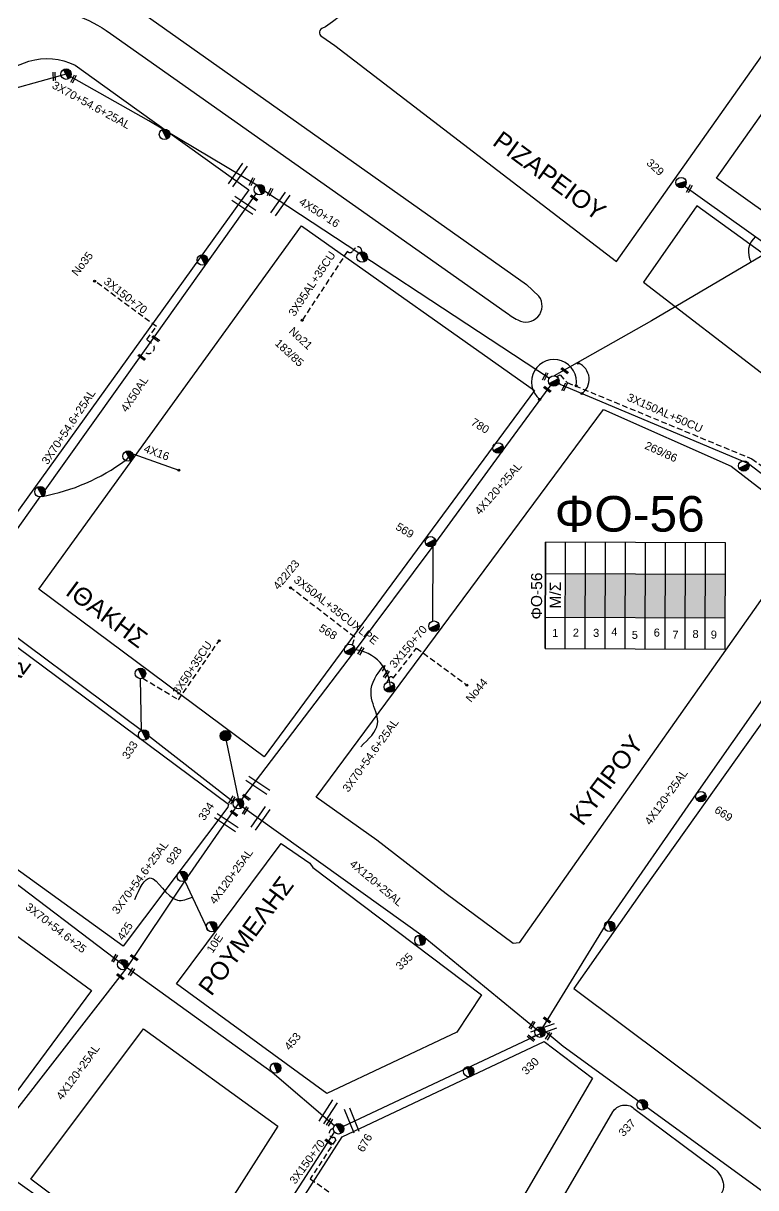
# Model space of a CAD drawing. Header units: millimetres. Extents: x 918 to 3138, y 719 to 1759.
# Drawn here: x 2295.9 to 2460.6, y 974.3 to 1236.1 of the extents above; entities that cross this region are included whole.
import ezdxf
from ezdxf.enums import TextEntityAlignment as Align

# ---------------------------------------------------------------- set-up
doc = ezdxf.new("R2010")
doc.units = ezdxf.units.MM
doc.header["$LTSCALE"] = 0.5
doc.linetypes.add('DASHED', pattern=[19.05, 12.7, -6.35])
for name, color, linetype in [('Άγνωστα', 7, 'Continuous'), ('Ασφαλειοκιβώτια Χ.Τ 9 αναχωρήσεων', 7, 'Continuous'), ('Γυμνά εναέρια ΧΤ (3Φ)   3x50+35CU', 7, 'Continuous'), ('Γυμνά εναέρια ΧΤ (3Φ)   4x50AL', 7, 'Continuous'), ('Γυμνά εναέρια ΧΤ και ΦΟΠ (3Φ)   4x50+16AL', 7, 'Continuous'), ('Εναέρια παροχή ΧΤ 4x16', 7, 'SYN_LINE'), ('Εναέρια ΧΤ 4Χ120+25AL', 7, 'SYN_LINE'), ('Επιγραφές - Σχήματα', 7, 'Continuous'), ('Καλώδια ΧΤ   3x150+70AL', 7, 'DASHED'), ('Καλώδια ΧΤ   3x150AL+50CU', 7, 'DASHED'), ('Μηχανική τομή', 7, 'Continuous'), ('Στύλος Ξύλινος', 7, 'Continuous'), ('Στύλος Ξύλινος @ 1', 7, 'Continuous'), ('Στύλος ΦΜ', 7, 'Continuous'), ('Στύλος ΦΜ @ 1', 7, 'Continuous'), ('Συνδέσεις', 7, 'Continuous'), ('Συνεστραμμένα ΧΤ   3x70+54.6+25 AL', 7, 'SYN_LINE'), ('Τομή', 7, 'Continuous'), ('Υπόβαθρο ΔΕΗ', 7, 'Continuous'), ('Υπόγεια καλώδια Παροχών ΧΤ   4x50AL', 7, 'DASHED')]:
    doc.layers.add(name, color=color, linetype=linetype)
doc.styles.add('arial', font='ARIAL.TTF')
doc.styles.get("Standard").update_dxf_attribs({"font": 'ARIAL.TTF'})
doc.linetypes.add('SYN_LINE', pattern='A,0.5,-0.0001,["/\\/\\/\\/",Standard,S=0.1,R=0,X=0,Y=-0.05],-0.25', length=0.7501)

# ---------------------------------------------------------------- blocks, each defined once
blk = doc.blocks.new('ΑΣΦΑΛΕΙΟΚΙΒΩΤΙΟ ΥΠΟΣΤΑΘΜΟΥ 9 ΑΝΑΧΩΡΗΣΕΩΝ')
at = {"layer": 'Ασφαλειοκιβώτια Χ.Τ 9 αναχωρήσεων', "ltscale": 40}
for p, q in [((-23.8, 40.36), (24.02, 40.36)), ((-9.72, 40.36), (-9.72, -40.64)), ((9.94, 40.36), (9.94, -40.64)), ((-23.8, 31.36), (24.02, 31.36)), ((-23.8, 22.36), (24.02, 22.36)), ((-23.8, 13.36), (24.02, 13.36)), ((-23.8, 4.36), (24.02, 4.36)), ((-23.8, -4.64), (24.02, -4.64)), ((-23.8, -13.64), (24.02, -13.64)), ((-23.8, -22.64), (24.02, -22.64)), ((-23.8, -31.64), (24.02, -31.64))]:
    blk.add_line(p, q, dxfattribs=at)
at = {"layer": 'Ασφαλειοκιβώτια Χ.Τ 9 αναχωρήσεων'}
blk.add_lwpolyline([(-23.8, -40.64), (24.02, -40.64), (24.02, 40.36), (-23.8, 40.36)], close=True, dxfattribs=at)
for s, p in [('1', (-18.54, 37.25)), ('2', (-18.39, 27.98)), ('3', (-18.45, 18.85)), ('4', (-17.96, 10.67)), ('5', (-19.3, 1.44)), ('6', (-18.25, -8.4)), ('7', (-19.23, -16.79)), ('8', (-18.84, -25.86)), ('9', (-19.09, -34.08))]:
    blk.add_text(s, height=3.6, rotation=270, dxfattribs=at).set_placement(p)
at = {"layer": 'Ασφαλειοκιβώτια Χ.Τ 9 αναχωρήσεων', "ltscale": 40}
for tag, height, p in [('ΟΝΟΜΑ', 5, (-0.16, 44.31)), ('ΚΕΙΜΕΝΟ 1', 2, (17.06, 35.59)), ('ΚΕΙΜΕΝΟ 2', 2, (17.06, 26.88)), ('ΚΕΙΜΕΝΟ 3', 2, (17.06, 17.69)), ('ΚΕΙΜΕΝΟ 4', 2, (17.06, 8.71)), ('ΚΕΙΜΕΝΟ 5', 2, (17.06, -0.13)), ('ΚΕΙΜΕΝΟ 6', 2, (17.06, -9.05)), ('ΚΕΙΜΕΝΟ 7', 2, (17.06, -18.13)), ('ΚΕΙΜΕΝΟ 8', 2, (17.06, -26.85)), ('ΚΕΙΜΕΝΟ 9', 2, (17.06, -35.99)), ('ΣΧ', 2, (-0.1, -42.64))]:
    blk.add_attdef(tag, text='', height=height, dxfattribs=at).set_placement(p, align=Align.MIDDLE_CENTER)
blk = doc.blocks.new('ΜΗΧΑΝΙΚΗ ΤΟΜΗ')
at = {"layer": 'Μηχανική τομή', "ltscale": 40}
for p, q in [((-1.89, 0.78), (1.89, 0.78)), ((1.89, 0), (-1.89, 0))]:
    blk.add_line(p, q, dxfattribs=at)
blk = doc.blocks.new('ΤΟΜΗ')
at = {"layer": 'Τομή', "ltscale": 40}
for p, q in [((-5.68, 0), (5.68, 0)), ((5.68, -2.33), (-5.68, -2.33))]:
    blk.add_line(p, q, dxfattribs=at)
blk = doc.blocks.new('ΥΠΑΡΧΩΝ ΤΣΙΜΕΝΤΕΝΙΟΣ ΣΤΥΛΟΣ')
at = {"layer": 'Στύλος ΦΜ'}
blk.add_hatch(color=7, dxfattribs=at).paths.add_polyline_path([(-1.29, -2.28, 0.574793), (2.62, 0, 0.268822), (1.3, 2.27)])
at = {"layer": 'Στύλος ΦΜ', "color": 7}
blk.add_line((-1.29, -2.28), (1.3, 2.27), dxfattribs=at)
blk.add_circle((0, 0), 2.62, dxfattribs=at)
at = {"layer": 'Στύλος ΦΜ', "flags": 4}
for tag, p in [('ΑΡΙΘΜΟΣ', (-4.68, 8.05)), ('ΤΥΠΟΣ', (-4.91, 3.03))]:
    blk.add_attdef(tag, p, '', height=4, dxfattribs=at)
blk = doc.blocks.new('ΥΠΑΡΧΩΝ ΞΥΛΙΝΟΣ ΣΤΥΛΟΣ')
at = {"layer": 'Στύλος Ξύλινος'}
h = blk.add_hatch(color=7, dxfattribs=at)
h.paths.add_polyline_path([(-2.62, 0, 0.270008), (-1.29, -2.28), (1.3, 2.27, 0.576266)])
h.paths.add_polyline_path([(-1.29, -2.28, 0.574793), (2.62, 0, 0.268822), (1.3, 2.27)])
at = {"layer": 'Στύλος Ξύλινος', "color": 7}
blk.add_line((-1.29, -2.28), (1.3, 2.27), dxfattribs=at)
blk.add_circle((0, 0), 2.62, dxfattribs=at)
at = {"layer": 'Στύλος Ξύλινος', "flags": 4}
for tag, p in [('ΑΡΙΘΜΟΣ', (-4.91, 8.6)), ('ΤΥΠΟΣ', (-4.85, 3.39))]:
    blk.add_attdef(tag, p, '', height=4, dxfattribs=at)
blk = doc.blocks.new('_ΣΥΝΔΕΣΗ')
at = {"layer": 'Συνδέσεις', "linetype": 'SYN_LINE', "ltscale": 40}
blk.add_hatch(color=256, dxfattribs=at).paths.add_polyline_path([(0.5, -0.01, 1), (-0.5, -0.01, 1)])
at = {"layer": 'Συνδέσεις'}
blk.add_circle((0, -0.01), 0.5, dxfattribs=at)

msp = doc.modelspace()

# ---------------------------------------------------------------- hatches: boundary and pattern name
at = {"layer": 'Ασφαλειοκιβώτια Χ.Τ 9 αναχωρήσεων', "ltscale": 40}
for color, points in [(2, [(2417.8, 1112.34), (2417.77, 1102.51), (2422.27, 1102.5), (2422.3, 1112.33)]), (30, [(2422.3, 1112.33), (2422.27, 1102.5), (2426.77, 1102.49), (2426.8, 1112.32)]), (27, [(2426.8, 1112.32), (2426.77, 1102.49), (2431.27, 1102.48), (2431.3, 1112.31)]), (151, [(2431.3, 1112.31), (2431.27, 1102.48), (2435.77, 1102.47), (2435.8, 1112.3)]), (1, [(2435.8, 1112.3), (2435.77, 1102.47), (2440.27, 1102.46), (2440.3, 1112.28)]), (6, [(2440.3, 1112.28), (2440.27, 1102.46), (2444.77, 1102.45), (2444.8, 1112.27)]), (173, [(2444.8, 1112.27), (2444.77, 1102.45), (2449.27, 1102.44), (2449.3, 1112.26)]), (133, [(2449.3, 1112.26), (2449.27, 1102.44), (2453.77, 1102.42), (2453.8, 1112.25)])]:
    msp.add_hatch(color=color, dxfattribs=at).paths.add_polyline_path(points)

# ---------------------------------------------------------------- linework, layer by layer
at = {"layer": 'Άγνωστα', "color": 151, "ltscale": 40}
msp.add_lwpolyline([(2350.12, 1198.39), (2414.22, 1156.3)], dxfattribs=at)
at = {"layer": 'Άγνωστα', "color": 151, "linetype": 'DASHED', "ltscale": 0.2}
for points in [[(2372.07, 1184.69), (2371.97, 1185.14, 0.555891), (2370.63, 1185.61, 0.090429), (2369.99, 1184.87, -0.543871), (2368.77, 1184.82), (2358.63, 1169.32)], [(2377.68, 1087.9), (2377.86, 1088.3, -0.01131), (2378.14, 1088.88, -0.648951), (2379.07, 1088.82), (2384.33, 1095.6), (2395.66, 1087.27)], [(2365.61, 987.6), (2365.35, 987.51, 0.722334), (2365.45, 985.52, -0.544457), (2366.14, 985.07)]]:
    msp.add_lwpolyline(points, format="xyb", dxfattribs=at)
at = {"layer": 'Άγνωστα', "color": 2, "linetype": 'DASHED', "ltscale": 0.2}
msp.add_lwpolyline([(2323.45, 1162, 0.934026), (2324.89, 1164.06, -0.080944), (2323.67, 1164.97), (2325.81, 1167.9), (2311.96, 1178.11)], format="xyb", dxfattribs=at)
at = {"layer": 'Άγνωστα', "color": 151, "linetype": 'DASHED', "ltscale": 0.2}
for points in [[(2369.91, 1096.3), (2370.42, 1098.07), (2355.98, 1109.18)], [(2366.14, 985.07), (2360.43, 976.3), (2370.32, 969.32)]]:
    msp.add_lwpolyline(points, dxfattribs=at)
at = {"layer": 'Γυμνά εναέρια ΧΤ (3Φ)   3x50+35CU', "color": 173, "linetype": 'DASHED', "ltscale": 0.2}
msp.add_lwpolyline([(2322.76, 1088.85), (2330.77, 1084), (2339.92, 1097.24)], dxfattribs=at)
at = {"layer": 'Γυμνά εναέρια ΧΤ και ΦΟΠ (3Φ)   4x50+16AL', "color": 133, "ltscale": 40}
msp.add_lwpolyline([(2463.21, 972.7), (2417.3, 1006.05), (2413.25, 1009.43), (2367.85, 988.04)], dxfattribs=at)
at = {"layer": 'Εναέρια παροχή ΧΤ 4x16', "color": 2, "ltscale": 10}
msp.add_lwpolyline([(2318.82, 1137.78, -0.027088), (2320.52, 1139.3), (2330.85, 1135.6)], format="xyb", dxfattribs=at)
at = {"layer": 'Εναέρια παροχή ΧΤ 4x16', "color": 2, "ltscale": 20}
msp.add_lwpolyline([(2306.68, 1131.31), (2306.68, 1131.31)], close=True, dxfattribs=at)
at = {"layer": 'Εναέρια παροχή ΧΤ 4x16', "color": 151, "ltscale": 20}
msp.add_lwpolyline([(2387.99, 1101.67), (2388.03, 1118.48)], dxfattribs=at)
at = {"layer": 'Εναέρια ΧΤ 4Χ120+25AL', "color": 2, "linetype": 'SYN_LINE', "ltscale": 20}
for points in [[(2412.7, 1010.28), (2427.41, 1034.18), (2447.26, 1062.85), (2472.57, 1098.89), (2486.16, 1116.35)], [(2344.27, 1060.62), (2385.8, 1030.84), (2412.09, 1009.27)]]:
    msp.add_lwpolyline(points, dxfattribs=at)
at = {"layer": 'Επιγραφές - Σχήματα', "ltscale": 0.2}
for centre, radius, start, end in [((2463.36, 1184.69), 4.41, 129.1251, 211.3936), ((2415.23, 1155.43), 5.06, 349.8712, 230.5605), ((2419.19, 1156.02), 3.95, 303.0246, 67.6095)]:
    msp.add_arc(centre, radius, start, end, dxfattribs=at)
at = {"layer": 'Επιγραφές - Σχήματα', "color": 7, "linetype": 'Continuous', "ltscale": 20}
for points in [[(2371.76, 1073.41), (2375.58, 1078.58), (2374.93, 1088.78), (2377.22, 1091.63), (2376.63, 1090.42)], [(2320.94, 1039.07), (2324.41, 1043.93), (2330.55, 1038.95), (2333.89, 1039.64)]]:
    msp.add_spline(points, degree=3, dxfattribs=at)
at = {"layer": 'Καλώδια ΧΤ   3x150+70AL', "color": 5, "ltscale": 40}
msp.add_lwpolyline([(2338.96, 944.88), (2357.12, 973.19), (2365.9, 986.76)], dxfattribs=at)
at = {"layer": 'Καλώδια ΧΤ   3x150AL+50CU', "color": 1, "linetype": 'SYN_LINE', "ltscale": 20}
msp.add_lwpolyline([(2443.68, 1200.16), (2464.53, 1185.3), (2437.13, 1169.19), (2415.26, 1156.82)], dxfattribs=at)
at = {"layer": 'Καλώδια ΧΤ   3x150AL+50CU', "color": 151, "ltscale": 0.2}
msp.add_lwpolyline([(2415.86, 1156.63), (2416.62, 1157.02), (2418.21, 1155.3), (2459.76, 1138.14), (2489.73, 1116.96), (2491.87, 1116.83, -0.496125), (2493.31, 1114.67, 0.044253)], format="xyb", dxfattribs=at)
at = {"layer": 'Καλώδια ΧΤ   3x150AL+50CU', "color": 1, "linetype": 'Continuous', "ltscale": 0.2}
msp.add_lwpolyline([(2416.32, 1155.26), (2416.54, 1154.92), (2458.97, 1137.08), (2485.38, 1116.91)], dxfattribs=at)
at = {"layer": 'Συνεστραμμένα ΧΤ   3x70+54.6+25 AL', "color": 27, "linetype": 'SYN_LINE', "ltscale": 10}
msp.add_line((2332.2, 1043.22), (2337.38, 1032.19), dxfattribs=at)
at = {"layer": 'Συνεστραμμένα ΧΤ   3x70+54.6+25 AL', "color": 27, "ltscale": 20}
msp.add_line((2351.88, 1000.29), (2365.89, 988.3), dxfattribs=at)
at = {"layer": 'Συνεστραμμένα ΧΤ   3x70+54.6+25 AL', "color": 30, "ltscale": 20}
msp.add_lwpolyline([(2348.44, 1199.71), (2324.12, 1214.16), (2305.51, 1224.64), (2287.66, 1219.66), (2261.49, 1195.61), (2238.98, 1171.34), (2225.53, 1151.83)], dxfattribs=at)
at = {"layer": 'Συνεστραμμένα ΧΤ   3x70+54.6+25 AL', "color": 2, "ltscale": 20}
for points in [[(2300.02, 1130.05), (2322.76, 1161.88), (2348.29, 1197.7)], [(2283.53, 1106.98), (2299.69, 1129.59)]]:
    msp.add_lwpolyline(points, dxfattribs=at)
at = {"layer": 'Συνεστραμμένα ΧΤ   3x70+54.6+25 AL', "color": 151, "linetype": 'SYN_LINE', "ltscale": 20}
msp.add_lwpolyline([(2344.27, 1060.62), (2370.17, 1094.52), (2388.03, 1118.48), (2403.56, 1139.81), (2415.21, 1155.64)], dxfattribs=at)
at = {"layer": 'Συνεστραμμένα ΧΤ   3x70+54.6+25 AL', "color": 173, "ltscale": 20}
for points in [[(2343.13, 1060.93), (2322.46, 1077.08), (2283.78, 1105.83), (2283.58, 1106.19)], [(2344.28, 1061.8), (2341.6, 1074.75)]]:
    msp.add_lwpolyline(points, dxfattribs=at)
at = {"layer": 'Συνεστραμμένα ΧΤ   3x70+54.6+25 AL', "color": 173, "ltscale": 10}
msp.add_lwpolyline([(2322.46, 1077.08), (2322.25, 1088.72)], dxfattribs=at)
at = {"layer": 'Συνεστραμμένα ΧΤ   3x70+54.6+25 AL', "color": 27, "ltscale": 20}
msp.add_lwpolyline([(2265.59, 1064.03), (2289.82, 1046.03), (2318.27, 1024.45), (2351.88, 1000.29)], dxfattribs=at)
at = {"layer": 'Συνεστραμμένα ΧΤ   3x70+54.6+25 AL', "color": 27, "linetype": 'SYN_LINE', "ltscale": 20}
msp.add_lwpolyline([(2286.26, 981.48), (2319.23, 1023.76), (2332.2, 1043.22), (2344.26, 1060.62)], dxfattribs=at)
at = {"layer": 'Συνεστραμμένα ΧΤ   3x70+54.6+25 AL', "color": 6, "linetype": 'SYN_LINE', "ltscale": 20}
msp.add_lwpolyline([(2262.12, 999.98), (2286.26, 981.48), (2312.88, 962.57), (2338.39, 943.85)], dxfattribs=at)
at = {"layer": 'Συνεστραμμένα ΧΤ   3x70+54.6+25 AL', "color": 2, "ltscale": 20}
msp.add_arc((2292.01, 1174.18), 45.21, 280.4216, 306.3776, dxfattribs=at)
at = {"layer": 'Συνεστραμμένα ΧΤ   3x70+54.6+25 AL', "color": 151, "linetype": 'SYN_LINE', "ltscale": 10}
msp.add_arc((2369.44, 1086.24), 9.06, 4.687, 90.943, dxfattribs=at)
at = {"layer": 'Υπόβαθρο ΔΕΗ'}
for points in [[(2409.05, 1177.3), (2303.6, 1251.89), (2318.87, 1275.24), (2319.24, 1275.64), (2325.11, 1272.08, 0.220945), (2365.57, 1267.63, 0.180003), (2379.08, 1278.59, 0.213315), (2381.31, 1298.36, 0.239117), (2367.35, 1312.56, 0.139574), (2351.46, 1313.31), (2344.78, 1310.6), (2327.29, 1297.81), (2283.52, 1230.79, 0.924794), (2284.66, 1229.91, -0.014175), (2286.72, 1232.07, -0.077684), (2293.9, 1237.24, -0.208222), (2307.45, 1238.04, -0.066881), (2315.49, 1233.79), (2404.23, 1171.2, 0.023303), (2407.09, 1169.37, 0.812457), (2411.84, 1174.71), (2409.02, 1177.32)], [(2386.82, 1256.23, -0.065111), (2363.82, 1235.28, -0.091223), (2363.3, 1235.05, 0.660595), (2362.99, 1233.11), (2365.94, 1231.09), (2429.31, 1182.53), (2462.74, 1229.81), (2521.72, 1188.3), (2526.55, 1191.75), (2527.59, 1203.7), (2568.27, 1251.5)], [(2288, 1117.42), (2233.35, 1158.09), (2233.14, 1158.23, -0.329611), (2232.93, 1158.83, -0.059308), (2233.35, 1159.78), (2268.83, 1208.92), (2274.45, 1205.12), (2283.81, 1218.02, -0.163704), (2297.16, 1227.53, -0.189971), (2307.52, 1226.68), (2318.51, 1218.82), (2346.61, 1198.64), (2295.2, 1127.16), (2288, 1117.42)], [(2285.39, 985.51), (2236.36, 1022.35), (2260.2, 1055.4), (2263.27, 1053.25), (2270.55, 1048.36), (2311.22, 1018.62), (2286.68, 985.57, -0.47504), (2285.39, 985.51, -3.02964)], [(2297.6, 976.17), (2322.95, 1009.98), (2353.11, 988.13), (2330.69, 952.96, -0.355816), (2329.22, 952.47), (2297.6, 976.17)], [(2413.01, 1007.14), (2423.92, 998.92), (2396.75, 952.51), (2396.75, 951.6), (2420.93, 932.19), (2401.23, 899.35), (2341.62, 942.89, -0.355139), (2341.2, 944.48), (2367.59, 985.72), (2413.01, 1007.14)], [(2433.22, 992.13), (2451.09, 978.79, -0.178774), (2453.29, 975.4, -0.222062), (2452.72, 972.78), (2431.53, 941.26), (2430.3, 939.9, -0.329443), (2424.57, 938.73), (2408.5, 951.61, -0.396218), (2407.88, 955.95), (2428.47, 991.32, -0.4668), (2433.22, 992.13, -92.152273)]]:
    msp.add_lwpolyline(points, format="xyb", dxfattribs=at)
for points in [[(2451.76, 1201.22), (2464.79, 1219.66), (2524.62, 1177.42), (2524.62, 1177.23), (2522.14, 1151.15), (2451.76, 1201.22)], [(2517.93, 1114.44), (2520.78, 1141.97), (2447.34, 1195.04), (2435.36, 1177.84), (2517.93, 1114.44)], [(2350.08, 1071.17), (2299.39, 1108.86), (2358.48, 1190.56), (2410.83, 1153.55), (2350.08, 1071.17)], [(2361.76, 1062.12), (2426.36, 1149.27), (2455.05, 1136.51), (2473.15, 1122.6), (2407.38, 1029.34), (2406.07, 1029.22), (2391.02, 1040.32), (2375.38, 1052.45), (2361.76, 1062.12)], [(2419.72, 1019.1), (2461.7, 987.66), (2462.65, 987.66), (2537.27, 1073.05), (2486.12, 1112.74), (2435.6, 1041.73), (2419.72, 1019.1)], [(2318.36, 1028.59), (2267.39, 1065.39), (2291.73, 1097.94), (2342.02, 1060.49), (2341.88, 1059.85), (2318.36, 1028.59)], [(2330.36, 1020.13), (2353.86, 1051.69), (2360.29, 1047.27), (2361.03, 1046.27), (2398.97, 1017.65), (2393.38, 1009.23), (2364.15, 995.43), (2330.36, 1020.13)]]:
    msp.add_lwpolyline(points, dxfattribs=at)

# ---------------------------------------------------------------- block references
at = {"layer": 'Ασφαλειοκιβώτια Χ.Τ 9 αναχωρήσεων', "xscale": 0.4999999999999999, "yscale": 0.4999999999999999, "zscale": 0.4999999999999999, "rotation": 89.85802013586246}
msp.add_blockref('ΑΣΦΑΛΕΙΟΚΙΒΩΤΙΟ ΥΠΟΣΤΑΘΜΟΥ 9 ΑΝΑΧΩΡΗΣΕΩΝ', (2433.47, 1107.33), dxfattribs=at).add_auto_attribs({'ΟΝΟΜΑ': 'ΦΟ-56'})
at = {"layer": 'Μηχανική τομή'}
for p, xscale, yscale, zscale, rotation in [((2303.04, 1224.12), 0.4999999999999996, 0.4999999999999996, 0.4999999999999996, 91.5201943248876), ((2307.33, 1223.46), 0.4999999999999996, 0.4999999999999996, 0.4999999999999996, 62.72551710385088), ((2347.46, 1200.36), 0.4999999999999996, 0.4999999999999996, 0.4999999999999996, 62.72551710385088), ((2351.58, 1198.03), 0.4999999999999996, 0.4999999999999996, 0.4999999999999996, 62.72551710385088), ((2445.85, 1198.77), 0.4999999999999996, 0.4999999999999996, 0.4999999999999996, 62.72551710385088), ((2347.66, 1196.61), 0.4999999999999994, 0.4999999999999994, 0.4999999999999994, 323.4536695641671), ((2325.57, 1164.98), 0.4999999999999998, 0.4999999999999998, 0.4999999999999998, 323.4536695641672), ((2322.41, 1160.81), 0.5000000000000019, 0.5000000000000019, 0.5000000000000019, 323.4536695641668), ((2413.44, 1156.57), 0.4999999999999996, 0.4999999999999996, 0.4999999999999996, 62.72551710385088), ((2417.54, 1157.82), 0.4999999999999994, 0.4999999999999994, 0.4999999999999994, 323.4536695641671), ((2413.64, 1153.63), 0.4999999999999994, 0.4999999999999994, 0.4999999999999994, 323.4536695641671), ((2417.79, 1154.21), 0.4999999999999996, 0.4999999999999996, 0.4999999999999996, 62.72551710385088), ((2371.96, 1094.84), 0.4999999999999994, 0.4999999999999994, 0.4999999999999994, 58.8348111286886), ((2377.69, 1089.64), 0.4999999999999994, 0.4999999999999994, 0.4999999999999994, 58.8348111286886), ((2342.95, 1061.35), 0.4999999999999994, 0.4999999999999994, 0.4999999999999994, 58.8348111286886), ((2345.96, 1061.87), 0.4999999999999994, 0.4999999999999994, 0.4999999999999994, 323.4536695641671), ((2343.15, 1058.3), 0.4999999999999994, 0.4999999999999994, 0.4999999999999994, 323.4536695641671), ((2346, 1058.98), 0.4999999999999994, 0.4999999999999994, 0.4999999999999994, 58.8348111286886), ((2316.61, 1025.77), 0.4999999999999994, 0.4999999999999994, 0.4999999999999994, 58.8348111286886), ((2320.71, 1025.86), 0.4999999999999994, 0.4999999999999994, 0.4999999999999994, 323.4536695641671), ((2320.38, 1022.7), 0.4999999999999994, 0.4999999999999994, 0.4999999999999994, 58.8348111286886), ((2317.6, 1021.58), 0.4999999999999994, 0.4999999999999994, 0.4999999999999994, 323.4536695641671), ((2410.46, 1010.74), 0.4999999999999994, 0.4999999999999994, 0.4999999999999994, 58.8348111286886), ((2413.55, 1011.81), 0.4999999999999994, 0.4999999999999994, 0.4999999999999994, 323.4536695641671), ((2409.97, 1007.75), 0.4999999999999994, 0.4999999999999994, 0.4999999999999994, 323.4536695641671), ((2414.16, 1008.27), 0.4999999999999994, 0.4999999999999994, 0.4999999999999994, 58.8348111286886), ((2364.92, 988.92), 0.4999999999999994, 0.4999999999999994, 0.4999999999999994, 58.8348111286886), ((2364.45, 984.42), 0.4999999999999994, 0.4999999999999994, 0.4999999999999994, 323.4536695641671)]:
    msp.add_blockref('ΜΗΧΑΝΙΚΗ ΤΟΜΗ', p, dxfattribs=dict(at, xscale=xscale, yscale=yscale, zscale=zscale, rotation=rotation))
at = {"layer": 'Στύλος Ξύλινος @ 1', "ltscale": 40, "xscale": 0.4499999999998181, "yscale": 0.4499999999998181, "zscale": 0.4499999999998181}
msp.add_blockref('ΥΠΑΡΧΩΝ ΞΥΛΙΝΟΣ ΣΤΥΛΟΣ', (2341.36, 1075.9), dxfattribs=at)
at = {"layer": 'Στύλος ΦΜ @ 1', "ltscale": 40}
for p, xscale, yscale, zscale, rotation in [((2305.5, 1224.64), 0.4499999999998184, 0.4499999999998184, 0.4499999999998184, 56.80099436645325), ((2327.65, 1211.1), 0.4499999999998184, 0.4499999999998184, 0.4499999999998184, 56.80099436645325), ((2348.98, 1198.66), 0.4499999999998184, 0.4499999999998184, 0.4499999999998184, 56.80099436645325), ((2336.18, 1182.86), 0.4499999999998184, 0.4499999999998184, 0.4499999999998184, 56.80099436645325), ((2372.09, 1183.51), 0.4499999999998184, 0.4499999999998184, 0.4499999999998184, 56.80099436645325), ((2415.2, 1155.65), 0.4499999999998183, 0.4499999999998183, 0.4499999999998183, 326.3057712253537), ((2319.46, 1138.77), 0.4499999999998184, 0.4499999999998184, 0.4499999999998184, 56.80099436645325), ((2457.92, 1136.55), 0.4499999999998183, 0.4499999999998183, 0.4499999999998183, 326.3057712253537), ((2299.65, 1130.76), 0.4499999999998184, 0.4499999999998184, 0.4499999999998184, 56.80099436645325), ((2388.25, 1100.52), 0.4499999999998183, 0.4499999999998183, 0.4499999999998183, 326.3057712253537), ((2322.23, 1089.9), 0.4499999999998184, 0.4499999999998184, 0.4499999999998184, 56.80099436645325), ((2378.22, 1086.86), 0.4499999999998183, 0.4499999999998183, 0.4499999999998183, 326.3057712253537), ((2427.74, 1033.05), 0.4499999999998183, 0.4499999999998183, 0.4499999999998183, 46.02343482471476), ((2396.06, 1000.39), 0.4499999999998183, 0.4499999999998183, 0.4499999999998183, 46.02343482471476)]:
    msp.add_blockref('ΥΠΑΡΧΩΝ ΤΣΙΜΕΝΤΕΝΙΟΣ ΣΤΥΛΟΣ', p, dxfattribs=dict(at, xscale=xscale, yscale=yscale, zscale=zscale, rotation=rotation))
ref = msp.add_blockref('ΥΠΑΡΧΩΝ ΤΣΙΜΕΝΤΕΝΙΟΣ ΣΤΥΛΟΣ', (2443.81, 1200.25), dxfattribs=dict(at, xscale=0.4499999999998183, yscale=0.4499999999998183, zscale=0.4499999999998183, rotation=317.3022413635038))
ref.add_attrib('ΤΥΠΟΣ', '329', (2435.88, 1204.47), dxfattribs={"layer": 'Στύλος ΦΜ', "height": 1.8, "rotation": 317.3022, "flags": 4})
ref = msp.add_blockref('ΥΠΑΡΧΩΝ ΤΣΙΜΕΝΤΕΝΙΟΣ ΣΤΥΛΟΣ', (2402.68, 1140.59), dxfattribs=dict(at, xscale=0.4499999999998183, yscale=0.4499999999998183, zscale=0.4499999999998183, rotation=328.284201564049))
ref.add_attrib('ΤΥΠΟΣ', '780', (2396.39, 1145.91), dxfattribs={"layer": 'Στύλος ΦΜ', "height": 1.8, "rotation": 328.2842, "flags": 4})
ref = msp.add_blockref('ΥΠΑΡΧΩΝ ΤΣΙΜΕΝΤΕΝΙΟΣ ΣΤΥΛΟΣ', (2387.47, 1119.51), dxfattribs=dict(at, xscale=0.4499999999998183, yscale=0.4499999999998183, zscale=0.4499999999998183, rotation=328.284201564049))
ref.add_attrib('ΤΥΠΟΣ', '569', (2379.45, 1122.4), dxfattribs={"layer": 'Στύλος ΦΜ', "height": 1.8, "rotation": 328.2842, "flags": 4})
ref = msp.add_blockref('ΥΠΑΡΧΩΝ ΤΣΙΜΕΝΤΕΝΙΟΣ ΣΤΥΛΟΣ', (2369.29, 1095.3), dxfattribs=dict(at, xscale=0.4499999999998183, yscale=0.4499999999998183, zscale=0.4499999999998183, rotation=328.284201564049))
ref.add_attrib('ΤΥΠΟΣ', '568', (2362.17, 1099.6), dxfattribs={"layer": 'Στύλος ΦΜ', "height": 1.8, "rotation": 328.2842, "flags": 4})
ref = msp.add_blockref('ΥΠΑΡΧΩΝ ΤΣΙΜΕΝΤΕΝΙΟΣ ΣΤΥΛΟΣ', (2322.97, 1076.07), dxfattribs=dict(at, xscale=0.4499999999998184, yscale=0.4499999999998184, zscale=0.4499999999998184, rotation=56.80099436645325))
ref.add_attrib('ΤΥΠΟΣ', '333', (2319.46, 1070.44), dxfattribs={"layer": 'Στύλος ΦΜ', "height": 1.8, "rotation": 56.801, "flags": 4})
ref = msp.add_blockref('ΥΠΑΡΧΩΝ ΤΣΙΜΕΝΤΕΝΙΟΣ ΣΤΥΛΟΣ', (2448.26, 1062.21), dxfattribs=dict(at, xscale=0.4499999999998183, yscale=0.4499999999998183, zscale=0.4499999999998183, rotation=326.3057712253537))
ref.add_attrib('ΤΥΠΟΣ', '669', (2451.14, 1058.8), dxfattribs={"layer": 'Στύλος ΦΜ', "height": 1.8, "rotation": 326.3058, "flags": 4})
ref = msp.add_blockref('ΥΠΑΡΧΩΝ ΤΣΙΜΕΝΤΕΝΙΟΣ ΣΤΥΛΟΣ', (2344.26, 1060.62), dxfattribs=dict(at, xscale=0.4499999999998184, yscale=0.4499999999998184, zscale=0.4499999999998184, rotation=56.80099436645325))
ref.add_attrib('ΤΥΠΟΣ', '334', (2336.61, 1056.66), dxfattribs={"layer": 'Στύλος ΦΜ', "height": 1.8, "rotation": 56.801, "flags": 4})
ref = msp.add_blockref('ΥΠΑΡΧΩΝ ΤΣΙΜΕΝΤΕΝΙΟΣ ΣΤΥΛΟΣ', (2331.66, 1044.27), dxfattribs=dict(at, xscale=0.4499999999998184, yscale=0.4499999999998184, zscale=0.4499999999998184, rotation=56.80099436645325))
ref.add_attrib('ΤΥΠΟΣ', '928', (2329.36, 1046.7), dxfattribs={"layer": 'Στύλος ΦΜ', "height": 1.8, "rotation": 56.801, "flags": 4})
ref = msp.add_blockref('ΥΠΑΡΧΩΝ ΤΣΙΜΕΝΤΕΝΙΟΣ ΣΤΥΛΟΣ', (2318.27, 1024.45), dxfattribs=dict(at, xscale=0.4499999999998184, yscale=0.4499999999998184, zscale=0.4499999999998184, rotation=56.80099436645325))
ref.add_attrib('ΤΥΠΟΣ', '425', (2318.34, 1029.76), dxfattribs={"layer": 'Στύλος ΦΜ', "height": 1.8, "rotation": 56.801, "flags": 4})
ref = msp.add_blockref('ΥΠΑΡΧΩΝ ΤΣΙΜΕΝΤΕΝΙΟΣ ΣΤΥΛΟΣ', (2338.26, 1032.98), dxfattribs=dict(at, xscale=0.4499999999998184, yscale=0.4499999999998184, zscale=0.4499999999998184, rotation=56.80099436645325))
ref.add_attrib('ΤΥΠΟΣ', '10E', (2338.46, 1026.86), dxfattribs={"layer": 'Στύλος ΦΜ', "height": 1.8, "rotation": 56.801, "flags": 4})
ref = msp.add_blockref('ΥΠΑΡΧΩΝ ΤΣΙΜΕΝΤΕΝΙΟΣ ΣΤΥΛΟΣ', (2385.1, 1029.9), dxfattribs=dict(at, xscale=0.4499999999998184, yscale=0.4499999999998184, zscale=0.4499999999998184, rotation=44.0179864069192))
ref.add_attrib('ΤΥΠΟΣ', '335', (2380.69, 1023.09), dxfattribs={"layer": 'Στύλος ΦΜ', "height": 1.8, "rotation": 44.018, "flags": 4})
ref = msp.add_blockref('ΥΠΑΡΧΩΝ ΤΣΙΜΕΝΤΕΝΙΟΣ ΣΤΥΛΟΣ', (2412.09, 1009.27), dxfattribs=dict(at, xscale=0.4499999999998184, yscale=0.4499999999998184, zscale=0.4499999999998184, rotation=44.0179864069192))
ref.add_attrib('ΤΥΠΟΣ', '330', (2409.02, 999.53), dxfattribs={"layer": 'Στύλος ΦΜ', "height": 1.8, "rotation": 44.018, "flags": 4})
ref = msp.add_blockref('ΥΠΑΡΧΩΝ ΤΣΙΜΕΝΤΕΝΙΟΣ ΣΤΥΛΟΣ', (2352.62, 1001.2), dxfattribs=dict(at, xscale=0.4499999999998184, yscale=0.4499999999998184, zscale=0.4499999999998184, rotation=50.7488338832463))
ref.add_attrib('ΤΥΠΟΣ', '453', (2355.81, 1005.01), dxfattribs={"layer": 'Στύλος ΦΜ', "height": 1.8, "rotation": 50.7488, "flags": 4})
ref = msp.add_blockref('ΥΠΑΡΧΩΝ ΤΣΙΜΕΝΤΕΝΙΟΣ ΣΤΥΛΟΣ', (2435.08, 992.92), dxfattribs=dict(at, xscale=0.4499999999998183, yscale=0.4499999999998183, zscale=0.4499999999998183, rotation=46.02343482471476))
ref.add_attrib('ΤΥΠΟΣ', '337', (2430.84, 985.64), dxfattribs={"layer": 'Στύλος ΦΜ', "height": 1.8, "rotation": 46.0234, "flags": 4})
ref = msp.add_blockref('ΥΠΑΡΧΩΝ ΤΣΙΜΕΝΤΕΝΙΟΣ ΣΤΥΛΟΣ', (2366.78, 987.54), dxfattribs=dict(at, xscale=0.4499999999998183, yscale=0.4499999999998183, zscale=0.4499999999998183, rotation=60.68122832839109))
ref.add_attrib('ΤΥΠΟΣ', '676', (2372.41, 982.1), dxfattribs={"layer": 'Στύλος ΦΜ', "height": 1.8, "rotation": 60.6812, "flags": 4})
at = {"layer": 'Συνδέσεις'}
for p, xscale, yscale, zscale in [((2311.93, 1178.09), 0.4500000000000455, 0.4500000000000455, 0.4500000000000455), ((2358.6, 1169.3), 0.4500000000000455, 0.4500000000000455, 0.4500000000000455), ((2420.7, 1159.67), 0.4500000000002728, 0.4500000000002728, 0.4500000000002728), ((2420.21, 1154.55), 0.4500000000002728, 0.4500000000002728, 0.4500000000002728), ((2421.52, 1152.83), 0.4500000000002728, 0.4500000000002728, 0.4500000000002728), ((2412.01, 1151.53), 0.4500000000002728, 0.4500000000002728, 0.4500000000002728), ((2330.85, 1135.6), 0.4500000000002728, 0.4500000000002728, 0.4500000000002728), ((2355.98, 1109.18), 0.4500000000002728, 0.4500000000002728, 0.4500000000002728), ((2339.92, 1097.25), 0.4500000000002728, 0.4500000000002728, 0.4500000000002728), ((2395.66, 1087.28), 0.4500000000002728, 0.4500000000002728, 0.4500000000002728)]:
    msp.add_blockref('_ΣΥΝΔΕΣΗ', p, dxfattribs=dict(at, xscale=xscale, yscale=yscale, zscale=zscale))
at = {"layer": 'Τομή'}
for p, xscale, yscale, zscale, rotation in [((2343.65, 1202.3), 0.4999999999999998, 0.4999999999999998, 0.4999999999999998, 54.94931210514669), ((2345.8, 1195.61), 0.4999999999999999, 0.4999999999999999, 0.4999999999999999, 326.4013042578985), ((2353.21, 1195.8), 0.4999999999999998, 0.4999999999999998, 0.4999999999999998, 54.94931210514669), ((2348.96, 1065.24), 0.4999999999999999, 0.4999999999999999, 0.4999999999999999, 326.4013042578985), ((2341.87, 1056.82), 0.4999999999999999, 0.4999999999999999, 0.4999999999999999, 326.4013042578985), ((2348.73, 1057.67), 0.4999999999999998, 0.4999999999999998, 0.4999999999999998, 54.94931210514669), ((2412.7, 1010.28), 0.4999999999999999, 0.4999999999999999, 0.4999999999999999, 19.70123705775631), ((2364.95, 991), 0.4999999999999999, 0.4999999999999999, 0.4999999999999999, 237.0851296039152), ((2370.3, 989.64), 0.4999999999999999, 0.4999999999999999, 0.4999999999999999, 291.901589246342)]:
    msp.add_blockref('ΤΟΜΗ', p, dxfattribs=dict(at, xscale=xscale, yscale=yscale, zscale=zscale, rotation=rotation))

# ---------------------------------------------------------------- texts
at = {"ltscale": 40, "insert": (2415.38, 1129.79), "char_height": 8, "width": 17.8089, "attachment_point": 1, "style": 'arial'}
msp.add_mtext('ΦO-56', dxfattribs=at)
at = {"layer": 'Άγνωστα', "ltscale": 40, "char_height": 1.8, "width": 17.1868, "attachment_point": 1, "style": 'arial'}
for s, insert, rotation in [('4X50+16', (2358.7, 1197.01), 327.4237), ('3X95AL+35CU', (2355.38, 1171.02), 56.2947), ('3X150+70', (2314.91, 1179.13), 321.9682), ('269/86', (2436.21, 1142.15), 335.5968), ('422/23', (2351.88, 1109.71), 50.6888), ('3X50AL+35CUXLPE', (2357.65, 1112.04), 321.862), ('3X150+70', (2378.04, 1092.07), 49.9266), ('Νο44', (2395.21, 1084.4), 49.9266), ('4X120+25AL', (2435.45, 1056.71), 54.3381), ('3X70+54.6+25AL', (2315.67, 1036.68), 53.9285), ('4X120+25AL', (2337.59, 1038.91), 53.9285), ('4X120+25AL', (2303.13, 994.91), 53.9285), ('3X150+70', (2355.6, 976), 53.9285)]:
    msp.add_mtext(s, dxfattribs=dict(at, insert=insert, rotation=rotation))
at = {"layer": 'Γυμνά εναέρια ΧΤ (3Φ)   3x50+35CU', "ltscale": 40, "insert": (2329.29, 1085.94), "char_height": 1.8, "width": 17.1868, "attachment_point": 1, "rotation": 56.2947, "style": 'arial'}
msp.add_mtext('3X50+35CU', dxfattribs=at)
at = {"layer": 'Γυμνά εναέρια ΧΤ (3Φ)   4x50AL', "ltscale": 40, "char_height": 1.8, "width": 17.1868, "attachment_point": 1, "style": 'arial'}
for s, insert, rotation in [('4X50AL', (2317.64, 1149.49), 56.2947), ('3X70+54.6+25AL', (2367.52, 1064.11), 54.2322)]:
    msp.add_mtext(s, dxfattribs=dict(at, insert=insert, rotation=rotation))
at = {"layer": 'Γυμνά εναέρια ΧΤ και ΦΟΠ (3Φ)   4x50+16AL', "ltscale": 40, "insert": (2370.28, 1048.19), "char_height": 1.8, "width": 17.1868, "attachment_point": 1, "rotation": 320.0538, "style": 'arial'}
msp.add_mtext('4X120+25AL', dxfattribs=at)
at = {"layer": 'Εναέρια παροχή ΧΤ 4x16', "ltscale": 20, "insert": (2323.46, 1141.45), "char_height": 1.8, "width": 17.1868, "attachment_point": 1, "rotation": 339.3794, "style": 'arial'}
msp.add_mtext('4X16', dxfattribs=at)
at = {"layer": 'Επιγραφές - Σχήματα', "attachment_point": 1}
for s, insert, char_height, width, rotation in [('ΡΙΖΑΡΕΙΟΥ', (2403.52, 1212.11), 4, 43.6093, 323.8186), ('Μ/Σ', (2414.28, 1104.5), 2.5, 3.2229, 89.858)]:
    msp.add_mtext(s, dxfattribs=dict(at, insert=insert, char_height=char_height, width=width, rotation=rotation))
at = {"layer": 'Επιγραφές - Σχήματα', "ltscale": 40, "char_height": 1.8, "width": 17.1868, "attachment_point": 1, "style": 'arial'}
for s, insert, rotation in [('Νο35', (2306.59, 1180.21), 51.7074), ('Νο21', (2356.7, 1167.96), 317.1813), ('183/85', (2353.52, 1165.26), 317.1813)]:
    msp.add_mtext(s, dxfattribs=dict(at, insert=insert, rotation=rotation))
at = {"layer": 'Επιγραφές - Σχήματα', "char_height": 4, "width": 90.8081, "attachment_point": 1, "style": 'arial'}
for s, insert, rotation in [('ΙΘΑΚΗΣ', (2307.49, 1110.97), 323.5976), ('ΜΑΚΕΔΟΝΙΑΣ', (2272.73, 1065.05), 53.3266), ('ΚΥΠΡΟΥ', (2418.47, 1057.79), 53.3266), ('ΡΟΥΜΕΛΗΣ', (2334.97, 1019.54), 53.3266)]:
    msp.add_mtext(s, dxfattribs=dict(at, insert=insert, rotation=rotation))
at = {"layer": 'Καλώδια ΧΤ   3x150AL+50CU', "ltscale": 0.2, "insert": (2432.21, 1152.98), "char_height": 1.8, "width": 17.1868, "attachment_point": 1, "rotation": 336.2745, "style": 'arial'}
msp.add_mtext('3X150AL+50CU', dxfattribs=at)
at = {"layer": 'Συνεστραμμένα ΧΤ   3x70+54.6+25 AL', "ltscale": 20, "char_height": 1.8, "width": 17.1868, "attachment_point": 1, "style": 'arial'}
for insert, rotation in [((2303.05, 1223.18), 331.3726), ((2299.87, 1137.69), 56.2947)]:
    msp.add_mtext('3X70+54.6+25AL', dxfattribs=dict(at, insert=insert, rotation=rotation))
at = {"layer": 'Συνεστραμμένα ΧΤ   3x70+54.6+25 AL', "ltscale": 40, "insert": (2297.29, 1038.49), "char_height": 1.8, "width": 17.1868, "attachment_point": 1, "rotation": 321.9682, "style": 'arial'}
msp.add_mtext('3X70+54.6+25', dxfattribs=at)
at = {"layer": 'Υπόγεια καλώδια Παροχών ΧΤ   4x50AL', "ltscale": 0.2, "insert": (2397.21, 1126.58), "char_height": 1.8, "width": 17.1868, "attachment_point": 1, "rotation": 48.9911, "style": 'arial'}
msp.add_mtext('4X120+25AL', dxfattribs=at)

doc.saveas('drawing.dxf')
